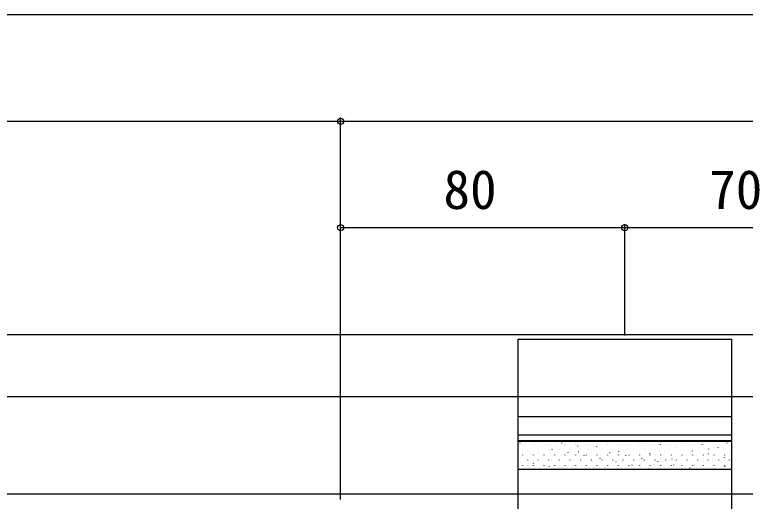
# Model space of a CAD drawing. Units: millimetres, scale not verified. Extents: x -875 to 875, y -1300 to 1292.
# Drawn here: x -46.7 to 158.9, y -337.8 to -200.8 of the extents above; entities that cross this region are included whole.
import ezdxf
from ezdxf.enums import TextEntityAlignment as Align

# ---------------------------------------------------------------- set-up
doc = ezdxf.new("R2010")
doc.units = ezdxf.units.MM
doc.header["$LTSCALE"] = 8
for name, color, linetype in [('0-3_YKK_12', 2, 'Continuous'), ('0-4_YKK_13', 4, 'Continuous'), ('0-5_YKK_D', 6, 'Continuous'), ('0-7_YSS_K', 3, 'Continuous')]:
    doc.layers.add(name, color=color, linetype=linetype)
doc.styles.add('ＭＳ ゴシック', font='')
doc.styles.get('ＭＳ ゴシック').set_extended_font_data('MS Gothic')

msp = doc.modelspace()

# ---------------------------------------------------------------- linework, layer by layer
at = {"layer": '0-3_YKK_12'}
for p, q in [((-304.998, -290.751), (185.154, -290.751)), ((690.002, -335.751), (-259.998, -335.751))]:
    msp.add_line(p, q, dxfattribs=at)
at = {"layer": '0-4_YKK_13'}
for p, q in [((95.002, -313.851), (155.002, -313.851)), ((95.002, -319.047), (155.002, -319.047)), ((95.002, -320.575), (155.002, -320.575)), ((95.002, -328.736), (95.002, -320.575)), ((95.002, -320.762), (155.002, -320.762)), ((142.291, -320.915), (142.236, -320.832)), ((95.577, -321.368), (95.522, -321.285)), ((96.301, -321.66), (96.301, -321.61)), ((97.085, -321.769), (97.081, -321.76)), ((99.291, -321.66), (99.291, -321.61)), ((99.713, -321.17), (99.71, -321.161)), ((100.08, -322.252), (100.025, -322.169)), ((102.281, -321.66), (102.281, -321.61)), ((105.271, -321.66), (105.271, -321.61)), ((105.809, -322.338), (105.806, -322.329)), ((107.307, -321.332), (107.252, -321.249)), ((108.261, -321.66), (108.261, -321.61)), ((108.421, -321.692), (108.418, -321.683)), ((111.05, -321.093), (111.047, -321.084)), ((111.251, -321.66), (111.251, -321.61)), ((111.81, -322.216), (111.755, -322.133)), ((114.241, -321.66), (114.241, -321.61)), ((117.146, -322.262), (117.142, -322.252)), ((117.231, -321.66), (117.231, -321.61)), ((119.758, -321.616), (119.755, -321.606)), ((120.221, -321.66), (120.221, -321.61)), ((122.387, -321.017), (122.383, -321.007)), ((123.211, -321.66), (123.211, -321.61)), ((126.201, -321.66), (126.201, -321.61)), ((128.482, -322.185), (128.479, -322.176)), ((129.191, -321.66), (129.191, -321.61)), ((130.562, -320.951), (130.507, -320.868)), ((131.095, -321.539), (131.091, -321.53)), ((132.181, -321.66), (132.181, -321.61)), ((133.723, -320.94), (133.72, -320.931)), ((135.065, -321.836), (135.01, -321.752)), ((135.171, -321.66), (135.171, -321.61)), ((138.161, -321.66), (138.161, -321.61)), ((139.568, -322.72), (139.513, -322.637)), ((139.819, -322.108), (139.816, -322.099)), ((141.151, -321.66), (141.151, -321.61)), ((142.431, -321.462), (142.428, -321.453)), ((144.141, -321.66), (144.141, -321.61)), ((145.06, -320.863), (145.057, -320.854)), ((146.795, -321.8), (146.739, -321.717)), ((147.131, -321.66), (147.131, -321.61)), ((150.121, -321.66), (150.121, -321.61)), ((151.156, -322.032), (151.152, -322.022)), ((151.298, -322.684), (151.243, -322.601)), ((153.111, -321.66), (153.111, -321.61)), ((153.768, -321.386), (153.765, -321.376)), ((96.301, -324.7), (96.301, -324.65)), ((97.676, -323.085), (97.676, -323.035)), ((98.073, -324.559), (98.069, -324.55)), ((99.291, -324.7), (99.291, -324.65)), ((100.666, -323.085), (100.666, -323.035)), ((100.685, -323.913), (100.682, -323.904)), ((102.281, -324.7), (102.281, -324.65)), ((103.314, -323.314), (103.31, -323.305)), ((103.656, -323.085), (103.656, -323.035)), ((104.584, -323.137), (104.528, -323.053)), ((105.271, -324.7), (105.271, -324.65)), ((106.646, -323.085), (106.646, -323.035)), ((108.261, -324.7), (108.261, -324.65)), ((109.087, -324.021), (109.032, -323.938)), ((109.409, -324.482), (109.406, -324.473)), ((109.636, -323.085), (109.636, -323.035)), ((111.251, -324.7), (111.251, -324.65)), ((112.022, -323.836), (112.018, -323.827)), ((112.626, -323.085), (112.626, -323.035)), ((113.59, -324.906), (113.535, -324.822)), ((114.241, -324.7), (114.241, -324.65)), ((114.65, -323.238), (114.647, -323.228)), ((115.616, -323.085), (115.616, -323.035)), ((116.313, -323.101), (116.258, -323.017)), ((117.231, -324.7), (117.231, -324.65)), ((118.606, -323.085), (118.606, -323.035)), ((120.221, -324.7), (120.221, -324.65)), ((120.746, -324.406), (120.743, -324.396)), ((120.816, -323.985), (120.761, -323.902)), ((121.596, -323.085), (121.596, -323.035)), ((123.211, -324.7), (123.211, -324.65)), ((123.358, -323.76), (123.355, -323.75)), ((124.586, -323.085), (124.586, -323.035)), ((125.32, -324.87), (125.264, -324.786)), ((125.987, -323.161), (125.984, -323.152)), ((126.201, -324.7), (126.201, -324.65)), ((127.576, -323.085), (127.576, -323.035)), ((129.191, -324.7), (129.191, -324.65)), ((130.566, -323.085), (130.566, -323.035)), ((132.083, -324.329), (132.079, -324.32)), ((132.181, -324.7), (132.181, -324.65)), ((133.556, -323.085), (133.556, -323.035)), ((134.695, -323.683), (134.692, -323.674)), ((135.171, -324.7), (135.171, -324.65)), ((136.546, -323.085), (136.546, -323.035)), ((137.324, -323.084), (137.32, -323.075)), ((138.161, -324.7), (138.161, -324.65)), ((139.536, -323.085), (139.536, -323.035)), ((141.151, -324.7), (141.151, -324.65)), ((142.526, -323.085), (142.526, -323.035)), ((143.419, -324.253), (143.416, -324.243)), ((144.071, -323.605), (144.016, -323.521)), ((144.141, -324.7), (144.141, -324.65)), ((145.516, -323.085), (145.516, -323.035)), ((146.032, -323.607), (146.028, -323.597)), ((147.131, -324.7), (147.131, -324.65)), ((148.506, -323.085), (148.506, -323.035)), ((148.575, -324.489), (148.519, -324.406)), ((148.66, -323.008), (148.657, -322.998)), ((150.121, -324.7), (150.121, -324.65)), ((151.496, -323.085), (151.496, -323.035)), ((153.111, -324.7), (153.111, -324.65)), ((154.486, -323.085), (154.486, -323.035)), ((154.756, -324.176), (154.753, -324.166)), ((95.577, -325.535), (95.574, -325.526)), ((97.676, -326.125), (97.676, -326.075)), ((99.341, -327.055), (99.286, -326.972)), ((100.666, -326.125), (100.666, -326.075)), ((101.673, -326.703), (101.67, -326.694)), ((103.656, -326.125), (103.656, -326.075)), ((104.285, -326.057), (104.282, -326.048)), ((106.646, -326.125), (106.646, -326.075)), ((106.914, -325.458), (106.911, -325.449)), ((109.636, -326.125), (109.636, -326.075)), ((112.626, -326.125), (112.626, -326.075)), ((113.01, -326.627), (113.006, -326.617)), ((115.616, -326.125), (115.616, -326.075)), ((115.622, -325.981), (115.618, -325.971)), ((118.093, -325.79), (118.038, -325.707)), ((118.251, -325.382), (118.247, -325.372)), ((118.606, -326.125), (118.606, -326.075)), ((121.596, -326.125), (121.596, -326.075)), ((122.596, -326.675), (122.541, -326.591)), ((124.346, -326.55), (124.343, -326.541)), ((124.586, -326.125), (124.586, -326.075)), ((126.958, -325.904), (126.955, -325.895)), ((127.576, -326.125), (127.576, -326.075)), ((129.587, -325.305), (129.584, -325.296)), ((129.823, -325.754), (129.768, -325.671)), ((130.566, -326.125), (130.566, -326.075)), ((133.556, -326.125), (133.556, -326.075)), ((134.326, -326.639), (134.271, -326.555)), ((135.683, -326.473), (135.68, -326.464)), ((136.546, -326.125), (136.546, -326.075)), ((138.295, -325.827), (138.292, -325.818)), ((139.536, -326.125), (139.536, -326.075)), ((140.924, -325.228), (140.921, -325.219)), ((142.526, -326.125), (142.526, -326.075)), ((145.516, -326.125), (145.516, -326.075)), ((147.02, -326.397), (147.016, -326.387)), ((148.506, -326.125), (148.506, -326.075)), ((149.632, -325.751), (149.628, -325.741)), ((151.496, -326.125), (151.496, -326.075)), ((152.261, -325.152), (152.257, -325.142)), ((153.078, -325.374), (153.023, -325.29)), ((154.486, -326.125), (154.486, -326.075)), ((96.301, -327.74), (96.301, -327.69)), ((96.549, -328.278), (96.545, -328.269)), ((99.178, -327.679), (99.174, -327.67)), ((99.291, -327.74), (99.291, -327.69)), ((102.281, -327.74), (102.281, -327.69)), ((103.845, -327.939), (103.79, -327.856)), ((105.271, -327.74), (105.271, -327.69)), ((107.885, -328.202), (107.882, -328.192)), ((108.261, -327.74), (108.261, -327.69)), ((110.514, -327.603), (110.511, -327.593)), ((111.251, -327.74), (111.251, -327.69)), ((114.241, -327.74), (114.241, -327.69)), ((117.231, -327.74), (117.231, -327.69)), ((119.222, -328.125), (119.219, -328.115)), ((120.221, -327.74), (120.221, -327.69)), ((121.851, -327.526), (121.848, -327.517)), ((123.211, -327.74), (123.211, -327.69)), ((126.201, -327.74), (126.201, -327.69)), ((127.1, -327.559), (127.044, -327.476)), ((127.947, -328.694), (127.943, -328.685)), ((129.191, -327.74), (129.191, -327.69)), ((130.559, -328.048), (130.555, -328.039)), ((131.603, -328.443), (131.548, -328.36)), ((132.181, -327.74), (132.181, -327.69)), ((133.188, -327.449), (133.184, -327.44)), ((135.171, -327.74), (135.171, -327.69)), ((138.161, -327.74), (138.161, -327.69)), ((138.829, -327.523), (138.774, -327.44)), ((139.283, -328.618), (139.28, -328.608)), ((141.151, -327.74), (141.151, -327.69)), ((141.895, -327.972), (141.892, -327.962)), ((143.332, -328.407), (143.277, -328.324)), ((144.141, -327.74), (144.141, -327.69)), ((144.524, -327.373), (144.521, -327.363)), ((147.131, -327.74), (147.131, -327.69)), ((150.121, -327.74), (150.121, -327.69)), ((150.62, -328.541), (150.616, -328.532)), ((153.111, -327.74), (153.111, -327.69)), ((153.232, -327.895), (153.229, -327.885))]:
    msp.add_line(p, q, dxfattribs=at)
msp.add_lwpolyline([(155.002, -292.051), (155.002, -489.451), (95.002, -489.451), (95.002, -292.051)], close=True, dxfattribs=at)
msp.add_lwpolyline([(155.002, -320.575), (155.002, -328.736), (95.002, -328.736)], dxfattribs=at)
at = {"layer": '0-5_YKK_D'}
for p, q in [((-190.998, -200.751), (816.23, -200.751)), ((45.002, -337.251), (45.002, -229.751)), ((45.002, -283.751), (45.002, -229.751)), ((-204.998, -230.751), (45.002, -230.751)), ((45.002, -230.751), (395.002, -230.751)), ((45.002, -337.251), (45.002, -259.751)), ((125.002, -260.751), (45.002, -260.751)), ((125.002, -291.051), (125.002, -259.751)), ((125.002, -291.051), (125.002, -259.751)), ((195.002, -260.751), (125.002, -260.751))]:
    msp.add_line(p, q, dxfattribs=at)
for centre in [(45.002, -230.751), (45.002, -230.751), (45.002, -260.751), (125.002, -260.751), (125.002, -260.751)]:
    msp.add_circle(centre, 0.875, dxfattribs=at)
at = {"layer": '0-7_YSS_K'}
msp.add_line((-287.498, -308.251), (816.23, -308.251), dxfattribs=at)

# ---------------------------------------------------------------- texts
at = {"layer": '0-5_YKK_D', "style": 'ＭＳ ゴシック'}
for s, p in [('80', (73.965, -258.751)), ('70', (148.752, -258.751))]:
    msp.add_text(s, height=11, dxfattribs=at).set_placement(p, align=Align.BOTTOM_LEFT)

doc.saveas('drawing.dxf')
